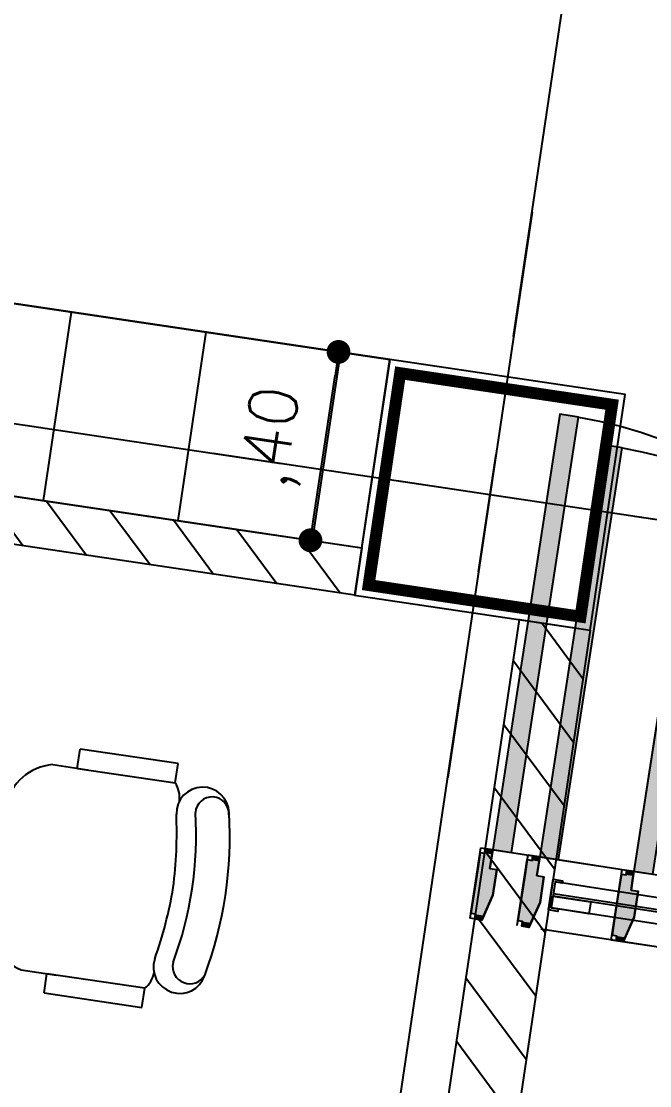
# Model space of a CAD drawing. Header units: millimetres. Extents: x 338 to 506, y 179 to 335.
# Drawn here: x 421.453 to 422.773, y 220.527 to 222.762 of the extents above; entities that cross this region are included whole.
import ezdxf

# ---------------------------------------------------------------- set-up
doc = ezdxf.new("R2010")
doc.units = ezdxf.units.MM
for name, pattern in [('CENTER', [2, 1.25, -0.25, 0.25, -0.25]), ('DASHED2', [0.375, 0.25, -0.125]), ('HIDDEN', [0.375, 0.25, -0.125])]:
    doc.linetypes.add(name, pattern=pattern)
for name, color, linetype in [('A-DOOR', 3, 'Continuous'), ('A-GLAZ', 142, 'Continuous'), ('COLUMNAS', 252, 'Continuous'), ('CUBIERTA', 254, 'Continuous'), ('EJES-COLUMNAS', 3, 'CENTER'), ('EJES_DE_COLUMNA', 255, 'DASHED2'), ('EQUIPAMENTO', 4, 'Continuous'), ('MUROS', 32, 'Continuous'), ('PUPITRES', 8, 'Continuous')]:
    doc.layers.add(name, color=color, linetype=linetype)
doc.styles.add('NOTAS', font='simplex.shx')
doc.styles.get("Standard").update_dxf_attribs({"font": 'ARIALUNI.ttf'})
doc.dimstyles.new('ROMANS', dxfattribs={"dimtxt": 0.1, "dimasz": 0.05, "dimexe": 0.04, "dimexo": 0.5, "dimgap": 0.05, "dimtad": 1, "dimtih": 1, "dimtoh": 1, "dimdec": 4, "dimzin": 5, "dimdsep": 46, "dimtxsty": 'Standard', "dimsah": 1, "dimcen": 0.05, "dimse1": 1, "dimse2": 1, "dimclrd": 7, "dimclre": 7, "dimclrt": 7, "dimadec": 0, "dimazin": 0, "dimtfac": 1, "dimtdec": 4, "dimtix": 1, "dimtmove": 2, "dimatfit": 3, "dimfxl": 1, "dimtolj": 1, "dimarcsym": 0})

# ---------------------------------------------------------------- blocks, each defined once
blk = doc.blocks.new('*X899')
at = {"color": 0}
for p, q in [((42.7745, 69.4377), (42.6245, 69.2877)), ((42.9092, 69.4377), (42.7592, 69.2877)), ((43.0439, 69.4377), (42.8939, 69.2877)), ((43.1786, 69.4377), (43.0286, 69.2877)), ((43.3133, 69.4377), (43.1633, 69.2877)), ((43.448, 69.4377), (43.298, 69.2877)), ((43.5827, 69.4377), (43.4327, 69.2877)), ((43.6704, 69.3907), (43.5674, 69.2877))]:
    blk.add_line(p, q, dxfattribs=at)
blk = doc.blocks.new('*U919')
for p, q in [((0.035, 0.0047), (0.035, 0.7353)), ((0.035, 0.7353), (0.06, 0.7353)), ((0.06, 0.0047), (0.06, 0.7353)), ((0.065, 0.0047), (0.065, 0.7353)), ((0.09, 0.0047), (0.09, 0.7353)), ((0.09, 0.0047), (0.09, 0.7353)), ((0.09, 0.0047), (0.09, 0.7353)), ((0.09, 0.0047), (0.09, 0.7353)), ((0.035, 0.0047), (0.06, 0.0047)), ((0.065, 0.0047), (0.065, 0.0143))]:
    blk.add_line(p, q)
for points in [[(0.095, 0.74), (0.095, 0.72), (0.09, 0.72), (0.09, 0.7353), (0.035, 0.7353), (0.035, 0.72), (0.03, 0.72), (0.03, 0.74)], [(0.035, 0.7353), (0.06, 0.7353), (0.06, 0.655), (0.035, 0.655)], [(0.035, 0.0047), (0.06, 0.0047), (0.06, 0.0806), (0.035, 0.0806)], [(0.095, 0), (0.095, 0.02), (0.09, 0.02), (0.09, 0.0047), (0.035, 0.0047), (0.035, 0.02), (0.03, 0.02), (0.03, 0)]]:
    blk.add_lwpolyline(points, close=True)
blk = doc.blocks.new('*U1300')
at = {"color": 7, "linetype": 'Continuous'}
for p, q in [((1.575, -0.01), (1.575, 0)), ((1.59, 0), (1.59, -0.01)), ((1.575, -0.04), (1.575, -0.01)), ((1.6, -0.01), (1.6, -0.04)), ((1.56, -0.095), (1.56, -0.04)), ((1.6, -0.04), (1.6, -0.095)), ((1.5723, -0.14), (1.56, -0.095)), ((1.6, -0.095), (1.6, -0.14)), ((1.575, -0.15), (1.5723, -0.14)), ((1.59, -0.14), (1.59, -0.15))]:
    blk.add_line(p, q, dxfattribs=at)
at = {"color": 7, "linetype": 'Continuous', "extrusion": (0, 0, -1)}
for points in [[(-1.575, 0), (-1.59, -0.01), (-1.575, -0.01)], [(-1.575, 0), (-1.59, 0), (-1.59, -0.01)], [(-1.575, -0.01), (-1.6, -0.04), (-1.575, -0.04)], [(-1.575, -0.01), (-1.6, -0.01), (-1.6, -0.04)], [(-1.56, -0.04), (-1.6, -0.095), (-1.56, -0.095)], [(-1.56, -0.04), (-1.6, -0.04), (-1.6, -0.095)], [(-1.56, -0.095), (-1.6, -0.14), (-1.5723, -0.14)], [(-1.56, -0.095), (-1.6, -0.095), (-1.6, -0.14)], [(-1.5723, -0.14), (-1.59, -0.15), (-1.575, -0.15)], [(-1.5723, -0.14), (-1.59, -0.14), (-1.59, -0.15)]]:
    blk.add_solid(points, dxfattribs=at)
blk = doc.blocks.new('*U1301')
at = {"color": 7, "linetype": 'Continuous'}
for p, q in [((1.575, -0.01), (1.575, 0)), ((1.59, 0), (1.59, -0.01)), ((1.575, -0.04), (1.575, -0.01)), ((1.6, -0.01), (1.6, -0.04)), ((1.56, -0.095), (1.56, -0.04)), ((1.6, -0.04), (1.6, -0.095)), ((1.5723, -0.14), (1.56, -0.095)), ((1.6, -0.095), (1.6, -0.14)), ((1.575, -0.15), (1.5723, -0.14)), ((1.59, -0.14), (1.59, -0.15))]:
    blk.add_line(p, q, dxfattribs=at)
at = {"color": 7, "linetype": 'Continuous', "extrusion": (0, 0, -1)}
for points in [[(-1.575, 0), (-1.59, -0.01), (-1.575, -0.01)], [(-1.575, 0), (-1.59, 0), (-1.59, -0.01)], [(-1.575, -0.01), (-1.6, -0.04), (-1.575, -0.04)], [(-1.575, -0.01), (-1.6, -0.01), (-1.6, -0.04)], [(-1.56, -0.04), (-1.6, -0.095), (-1.56, -0.095)], [(-1.56, -0.04), (-1.6, -0.04), (-1.6, -0.095)], [(-1.56, -0.095), (-1.6, -0.14), (-1.5723, -0.14)], [(-1.56, -0.095), (-1.6, -0.095), (-1.6, -0.14)], [(-1.5723, -0.14), (-1.59, -0.15), (-1.575, -0.15)], [(-1.5723, -0.14), (-1.59, -0.14), (-1.59, -0.15)]]:
    blk.add_solid(points, dxfattribs=at)
blk = doc.blocks.new('*U1305')
at = {"color": 7, "linetype": 'Continuous'}
for p, q in [((1.535, 0), (1.535, 0.775)), ((1.575, 0.775), (1.575, 0))]:
    blk.add_line(p, q, dxfattribs=at)
at = {"color": 7, "linetype": 'Continuous', "extrusion": (0, 0, -1)}
for points in [[(-1.535, 0.775), (-1.575, 0), (-1.535, 0)], [(-1.535, 0.775), (-1.575, 0.775), (-1.575, 0)]]:
    blk.add_solid(points, dxfattribs=at)
blk = doc.blocks.new('*U1306')
at = {"color": 7, "linetype": 'Continuous'}
for p, q in [((1.875, -0.01), (1.875, 0)), ((1.89, 0), (1.89, -0.01)), ((1.875, -0.04), (1.875, -0.01)), ((1.9, -0.01), (1.9, -0.04)), ((1.86, -0.095), (1.86, -0.04)), ((1.9, -0.04), (1.9, -0.095)), ((1.8723, -0.14), (1.86, -0.095)), ((1.9, -0.095), (1.9, -0.14)), ((1.875, -0.15), (1.8723, -0.14)), ((1.89, -0.14), (1.89, -0.15))]:
    blk.add_line(p, q, dxfattribs=at)
at = {"color": 7, "linetype": 'Continuous', "extrusion": (0, 0, -1)}
for points in [[(-1.875, 0), (-1.89, -0.01), (-1.875, -0.01)], [(-1.875, 0), (-1.89, 0), (-1.89, -0.01)], [(-1.875, -0.01), (-1.9, -0.04), (-1.875, -0.04)], [(-1.875, -0.01), (-1.9, -0.01), (-1.9, -0.04)], [(-1.86, -0.04), (-1.9, -0.095), (-1.86, -0.095)], [(-1.86, -0.04), (-1.9, -0.04), (-1.9, -0.095)], [(-1.86, -0.095), (-1.9, -0.14), (-1.8723, -0.14)], [(-1.86, -0.095), (-1.9, -0.095), (-1.9, -0.14)], [(-1.8723, -0.14), (-1.89, -0.15), (-1.875, -0.15)], [(-1.8723, -0.14), (-1.89, -0.14), (-1.89, -0.15)]]:
    blk.add_solid(points, dxfattribs=at)
blk = doc.blocks.new('*U1307')
at = {"color": 7, "linetype": 'Continuous'}
for p, q in [((1.875, -0.01), (1.875, 0)), ((1.89, 0), (1.89, -0.01)), ((1.875, -0.04), (1.875, -0.01)), ((1.9, -0.01), (1.9, -0.04)), ((1.86, -0.095), (1.86, -0.04)), ((1.9, -0.04), (1.9, -0.095)), ((1.8723, -0.14), (1.86, -0.095)), ((1.9, -0.095), (1.9, -0.14)), ((1.875, -0.15), (1.8723, -0.14)), ((1.89, -0.14), (1.89, -0.15))]:
    blk.add_line(p, q, dxfattribs=at)
at = {"color": 7, "linetype": 'Continuous', "extrusion": (0, 0, -1)}
for points in [[(-1.875, 0), (-1.89, -0.01), (-1.875, -0.01)], [(-1.875, 0), (-1.89, 0), (-1.89, -0.01)], [(-1.875, -0.01), (-1.9, -0.04), (-1.875, -0.04)], [(-1.875, -0.01), (-1.9, -0.01), (-1.9, -0.04)], [(-1.86, -0.04), (-1.9, -0.095), (-1.86, -0.095)], [(-1.86, -0.04), (-1.9, -0.04), (-1.9, -0.095)], [(-1.86, -0.095), (-1.9, -0.14), (-1.8723, -0.14)], [(-1.86, -0.095), (-1.9, -0.095), (-1.9, -0.14)], [(-1.8723, -0.14), (-1.89, -0.15), (-1.875, -0.15)], [(-1.8723, -0.14), (-1.89, -0.14), (-1.89, -0.15)]]:
    blk.add_solid(points, dxfattribs=at)
blk = doc.blocks.new('*U1310')
at = {"color": 7, "linetype": 'Continuous'}
for p, q in [((1.835, 0), (1.835, 0.925)), ((1.875, 0.925), (1.875, 0))]:
    blk.add_line(p, q, dxfattribs=at)
at = {"color": 7, "linetype": 'Continuous', "extrusion": (0, 0, -1)}
for points in [[(-1.835, 0.925), (-1.875, 0), (-1.835, 0)], [(-1.835, 0.925), (-1.875, 0.925), (-1.875, 0)]]:
    blk.add_solid(points, dxfattribs=at)
blk = doc.blocks.new('*U1326')
at = {"color": 7, "linetype": 'Continuous'}
for p, q in [((1.775, -0.01), (1.775, 0)), ((1.79, 0), (1.79, -0.01)), ((1.775, -0.04), (1.775, -0.01)), ((1.8, -0.01), (1.8, -0.04)), ((1.76, -0.095), (1.76, -0.04)), ((1.8, -0.04), (1.8, -0.095)), ((1.7723, -0.14), (1.76, -0.095)), ((1.8, -0.095), (1.8, -0.14)), ((1.775, -0.15), (1.7723, -0.14)), ((1.79, -0.14), (1.79, -0.15))]:
    blk.add_line(p, q, dxfattribs=at)
at = {"color": 7, "linetype": 'Continuous', "extrusion": (0, 0, -1)}
for points in [[(-1.775, 0), (-1.79, -0.01), (-1.775, -0.01)], [(-1.775, 0), (-1.79, 0), (-1.79, -0.01)], [(-1.775, -0.01), (-1.8, -0.04), (-1.775, -0.04)], [(-1.775, -0.01), (-1.8, -0.01), (-1.8, -0.04)], [(-1.76, -0.04), (-1.8, -0.095), (-1.76, -0.095)], [(-1.76, -0.04), (-1.8, -0.04), (-1.8, -0.095)], [(-1.76, -0.095), (-1.8, -0.14), (-1.7723, -0.14)], [(-1.76, -0.095), (-1.8, -0.095), (-1.8, -0.14)], [(-1.7723, -0.14), (-1.79, -0.15), (-1.775, -0.15)], [(-1.7723, -0.14), (-1.79, -0.14), (-1.79, -0.15)]]:
    blk.add_solid(points, dxfattribs=at)
blk = doc.blocks.new('*U1327')
at = {"color": 7, "linetype": 'Continuous'}
for p, q in [((1.775, -0.01), (1.775, 0)), ((1.79, 0), (1.79, -0.01)), ((1.775, -0.04), (1.775, -0.01)), ((1.8, -0.01), (1.8, -0.04)), ((1.76, -0.095), (1.76, -0.04)), ((1.8, -0.04), (1.8, -0.095)), ((1.7723, -0.14), (1.76, -0.095)), ((1.8, -0.095), (1.8, -0.14)), ((1.775, -0.15), (1.7723, -0.14)), ((1.79, -0.14), (1.79, -0.15))]:
    blk.add_line(p, q, dxfattribs=at)
at = {"color": 7, "linetype": 'Continuous', "extrusion": (0, 0, -1)}
for points in [[(-1.775, 0), (-1.79, -0.01), (-1.775, -0.01)], [(-1.775, 0), (-1.79, 0), (-1.79, -0.01)], [(-1.775, -0.01), (-1.8, -0.04), (-1.775, -0.04)], [(-1.775, -0.01), (-1.8, -0.01), (-1.8, -0.04)], [(-1.76, -0.04), (-1.8, -0.095), (-1.76, -0.095)], [(-1.76, -0.04), (-1.8, -0.04), (-1.8, -0.095)], [(-1.76, -0.095), (-1.8, -0.14), (-1.7723, -0.14)], [(-1.76, -0.095), (-1.8, -0.095), (-1.8, -0.14)], [(-1.7723, -0.14), (-1.79, -0.15), (-1.775, -0.15)], [(-1.7723, -0.14), (-1.79, -0.14), (-1.79, -0.15)]]:
    blk.add_solid(points, dxfattribs=at)
blk = doc.blocks.new('*U1330')
at = {"color": 7, "linetype": 'Continuous'}
for p, q in [((1.735, 0), (1.735, 0.875)), ((1.775, 0.875), (1.775, 0))]:
    blk.add_line(p, q, dxfattribs=at)
at = {"color": 7, "linetype": 'Continuous', "extrusion": (0, 0, -1)}
for points in [[(-1.735, 0.875), (-1.775, 0), (-1.735, 0)], [(-1.735, 0.875), (-1.775, 0.875), (-1.775, 0)]]:
    blk.add_solid(points, dxfattribs=at)
blk = doc.blocks.new('*U920')
for points in [[(1.835, 0), (1.835, 0.925), (1.875, 0.925), (1.875, 0)], [(1.735, 0), (1.735, 0.875), (1.775, 0.875), (1.775, 0)], [(1.535, 0), (1.535, 0.775), (1.575, 0.775), (1.575, 0)], [(1.6, -0.01), (1.59, -0.01), (1.59, 0), (1.575, 0), (1.575, -0.04), (1.56, -0.04), (1.56, -0.095), (1.575, -0.15), (1.59, -0.15), (1.59, -0.14), (1.6, -0.14)], [(1.6, -0.01), (1.59, -0.01), (1.59, 0), (1.575, 0), (1.575, -0.04), (1.56, -0.04), (1.56, -0.095), (1.575, -0.15), (1.59, -0.15), (1.59, -0.14), (1.6, -0.14)], [(1.8, -0.01), (1.79, -0.01), (1.79, 0), (1.775, 0), (1.775, -0.04), (1.76, -0.04), (1.76, -0.095), (1.775, -0.15), (1.79, -0.15), (1.79, -0.14), (1.8, -0.14)], [(1.8, -0.01), (1.79, -0.01), (1.79, 0), (1.775, 0), (1.775, -0.04), (1.76, -0.04), (1.76, -0.095), (1.775, -0.15), (1.79, -0.15), (1.79, -0.14), (1.8, -0.14)], [(1.9, -0.01), (1.89, -0.01), (1.89, 0), (1.875, 0), (1.875, -0.04), (1.86, -0.04), (1.86, -0.095), (1.875, -0.15), (1.89, -0.15), (1.89, -0.14), (1.9, -0.14)], [(1.9, -0.01), (1.89, -0.01), (1.89, 0), (1.875, 0), (1.875, -0.04), (1.86, -0.04), (1.86, -0.095), (1.875, -0.15), (1.89, -0.15), (1.89, -0.14), (1.9, -0.14)]]:
    blk.add_lwpolyline(points, close=True)
at = {"color": 251, "linetype": 'HIDDEN'}
for points in [[(0, -0.15), (1.6, -0.15), (1.6, 0), (0, 0)], [(0, -0.15), (1.9, -0.15), (1.9, 0), (0, 0)], [(0, -0.15), (1.8, -0.15), (1.8, 0), (0, 0)]]:
    blk.add_lwpolyline(points, close=True, dxfattribs=at)
for centre, radius, start, end in [((1.845, 0.0296), 0.8955, 90.6398, 181.8922), ((1.745, 0.0295), 0.8455, 90.6777, 182.0024)]:
    blk.add_arc(centre, radius, start, end, dxfattribs=at)
at = {"color": 7, "linetype": 'Continuous'}
for name in ['*U1310', '*U1330', '*U1305', '*U1300', '*U1301', '*U1326', '*U1327', '*U1306', '*U1307']:
    blk.add_blockref(name, (0, 0), dxfattribs=at)
blk = doc.blocks.new('*X674')
at = {"color": 0}
for p, q in [((-0.4282, -2.8613), (-0.5, -2.9331)), ((-0.4, -2.9678), (-0.5, -3.0678)), ((-0.4, -3.1025), (-0.5, -3.2025)), ((-0.4, -3.2372), (-0.5, -3.3372)), ((-0.4, -3.3719), (-0.5, -3.4719)), ((-0.4, -3.5066), (-0.5, -3.6066)), ((-0.4, -3.6413), (-0.5, -3.7413)), ((-0.4, -3.776), (-0.5, -3.876)), ((-0.4, -3.9107), (-0.5, -4.0107)), ((-0.4, -4.0454), (-0.5, -4.1454)), ((-0.4, -4.1801), (-0.5, -4.2801)), ((-0.4, -4.3148), (-0.5, -4.4148)), ((-0.4, -4.4495), (-0.5, -4.5495))]:
    blk.add_line(p, q, dxfattribs=at)
blk = doc.blocks.new('_DOT')
at = {"color": 0, "linetype": 'ByBlock'}
blk.add_line((-0.5, 0), (-1, 0), dxfattribs=at)
at = {"color": 0, "linetype": 'ByBlock', "const_width": 0.5}
blk.add_lwpolyline([(-0.25, 0, 1), (0.25, 0, 1)], format="xyb", close=True, dxfattribs=at)
blk = doc.blocks.new('*U1045')
at = {"layer": 'MUROS', "color": 7, "style": 'NOTAS'}
blk.add_text(',40', height=0.1, dxfattribs=at).set_placement((-0.3048, -4.4022))
blk = doc.blocks.new('*D675')
at = {"layer": 'DEFPOINTS', "color": 0, "transparency": 16777216}
for p in [(0, -4.4712), (-0.4, -4.58), (0, -4.58)]:
    blk.add_point(p, dxfattribs=at)
at = {"layer": 'MUROS', "color": 7, "transparency": 16777216}
blk.add_line((-0.35, -4.4712), (-0.05, -4.4712), dxfattribs=at)
at = {"transparency": 16777216}
blk.add_blockref('*U1045', (0, 0), dxfattribs=at)
at = {"layer": 'MUROS', "color": 7, "transparency": 16777216, "xscale": 0.05, "yscale": 0.05, "zscale": 0.05, "rotation": 180}
blk.add_blockref('_DOT', (-0.4, -4.4712), dxfattribs=at)
at = {"layer": 'MUROS', "color": 7, "transparency": 16777216, "xscale": 0.05, "yscale": 0.05, "zscale": 0.05}
blk.add_blockref('_DOT', (0, -4.4712), dxfattribs=at)
blk = doc.blocks.new('*X994')
at = {"color": 0}
for p, q in [((44.1704, 70.4641), (43.7704, 70.4641)), ((44.1704, 70.1784), (43.7704, 70.1784)), ((44.1704, 69.8926), (43.7704, 69.8926))]:
    blk.add_line(p, q, dxfattribs=at)
blk = doc.blocks.new('SILLA-AULA')
at = {"layer": 'PUPITRES'}
for p, q in [((-0.3089, 0.1635), (-0.3089, 0.0888)), ((0.1271, 0.1618), (0.1271, 0.0881)), ((-0.3498, 0.1091), (-0.3498, -0.0987)), ((-0.3498, 0.1091), (-0.3089, 0.1091)), ((-0.3089, -0.0987), (-0.3089, 0.1091)), ((0.1269, 0.1096), (0.168, 0.1096)), ((0.1271, 0.1088), (0.1271, -0.0982)), ((0.168, -0.0982), (0.168, 0.1096)), ((-0.3498, -0.0987), (-0.3089, -0.0987)), ((0.1271, -0.0982), (0.168, -0.0982))]:
    blk.add_line(p, q, dxfattribs=at)
for centre, radius, start, end in [((-0.2016, 0.1365), 0.1106, 94.0766, 165.8334), ((-0.0911, -1.4149), 1.6658, 85.9234, 94.0766), ((0.0195, 0.1365), 0.1106, 13.2566, 85.9234), ((-0.2542, -0.1649), 0.0553, 80.2478, 260.1012), ((-0.2715, -0.0584), 0.0549, 227.1618, 267.5717), ((-0.0727, 0.7859), 0.9127, 259.1286, 268.8433), ((-0.1095, 0.7859), 0.9127, 271.1567, 280.8714), ((0.072, -0.1649), 0.0553, 279.8988, 99.7522), ((0.0898, -0.0579), 0.0549, 270.7226, 312.8382), ((-0.2498, -0.1856), 0.0362, 85.0872, 250.3213), ((-0.0876, 0.6001), 0.7663, 258.0112, 281.9888), ((0.0746, -0.1846), 0.0352, 274.9128, 94.9128), ((-0.0911, 0.5988), 0.8362, 258.0899, 281.9101)]:
    blk.add_arc(centre, radius, start, end, dxfattribs=at)
blk = doc.blocks.new('*U152')
at = {"layer": 'MUROS'}
blk.add_blockref('SILLA-AULA', (3.02485, -1.02539), dxfattribs=at)
blk = doc.blocks.new('*U153')
at = {"layer": 'MUROS', "color": 0, "linetype": 'ByBlock'}
blk.add_blockref('*U152', (0, -4.2), dxfattribs=at)
blk = doc.blocks.new('*U154')
at = {"layer": 'MUROS'}
blk.add_blockref('*U153', (3.31529, 5.63845), dxfattribs=at)
blk = doc.blocks.new('EJES_ESTRUCTURALES')
at = {"layer": 'EJES_DE_COLUMNA', "color": 9, "linetype": 'CENTER'}
for p, q in [((675.14128, 131.2663), (675.14128, 199.7363)), ((661.47768, 164.82297), (759.37077, 164.82297))]:
    blk.add_line(p, q, dxfattribs=at)
blk = doc.blocks.new('COLUMNAS')
at = {"layer": 'COLUMNAS', "color": 6}
blk.add_lwpolyline([(-602.8912, 188.906), (-603.3912, 188.906), (-603.3912, 188.406), (-602.8912, 188.406), (-602.8912, 188.906)], dxfattribs=at)
at = {"layer": 'COLUMNAS', "color": 6, "const_width": 0.025}
blk.add_lwpolyline([(-603.3662, 188.4301), (-602.9162, 188.4301), (-602.9162, 188.8801), (-603.3662, 188.8801)], close=True, dxfattribs=at)
at = {"layer": 'EJES-COLUMNAS'}
for p, q in [((-603.1412, 188.0438), (-603.1412, 189.2438)), ((-603.1412, 188.0438), (-603.1412, 189.2438)), ((-602.5412, 188.656), (-603.7412, 188.656))]:
    blk.add_line(p, q, dxfattribs=at)
blk = doc.blocks.new('BANCA-CONCRETO_40')
blk.add_line((0, 0), (0, -4.58))
at = {"layer": 'MUROS'}
blk.add_lwpolyline([(-0.5, 0), (-0.4, 0), (-0.4, -4.33), (-0.4, -4.33), (-0.4, -4.48), (-0.4, -4.48), (-0.4, -4.58), (-0.5, -4.58), (-0.5, 0)], dxfattribs=at)
at = {"layer": 'MUROS', "linetype": 'Continuous'}
blk.add_blockref('*X674', (0, 0), dxfattribs=at)
at = {"layer": 'MUROS'}
dim = blk.add_linear_dim(base=(0, -4.47121), p1=(-0.4, -4.58), p2=(0, -4.58), dimstyle='ROMANS', dxfattribs=at)
dim.commit()
dim.dimension.update_dxf_attribs({"geometry": '*D675', "text_midpoint": (-0.2, -4.36168)})
blk = doc.blocks.new('A$C7152A42C')
at = {"layer": 'EQUIPAMENTO'}
blk.add_lwpolyline([(44.1704, 74.36772), (43.7704, 74.36772), (43.7704, 69.78772), (44.1704, 69.78772)], close=True, dxfattribs=at)
at = {"layer": 'MUROS'}
blk.add_lwpolyline([(36.6568, 69.28772), (36.6568, 69.43772), (43.67041, 69.43772), (43.67041, 69.28772), (36.6568, 69.28772)], dxfattribs=at)
at = {"layer": 'A-DOOR', "extrusion": (-2.33163e-06, -0.000958086, 1), "xscale": -1, "rotation": 269.7211295570403}
blk.add_blockref('*U920', (43.1754, 67.54719, -0.06648), dxfattribs=at)
at = {"layer": 'A-GLAZ', "extrusion": (-2.33163e-06, -0.000958086, 1), "rotation": 359.7211279969163}
blk.add_blockref('*U919', (43.04277, 68.54784, -0.06648), dxfattribs=at)
at = {"layer": 'CUBIERTA'}
blk.add_blockref('COLUMNAS', (647.06158, -119.11823), dxfattribs=at)
at = {"layer": 'EJES_DE_COLUMNA'}
blk.add_blockref('EJES_ESTRUCTURALES', (-631.22088, -95.28525), dxfattribs=at)
at = {"layer": 'EQUIPAMENTO', "linetype": 'Continuous'}
blk.add_blockref('*X994', (0, 0), dxfattribs=at)
at = {"layer": 'MUROS', "linetype": 'Continuous'}
blk.add_blockref('*X899', (0, 0), dxfattribs=at)
at = {"layer": 'MUROS'}
for name, p in [('*U154', (36.75745, 69.78772)), ('BANCA-CONCRETO_40', (44.1704, 74.36772))]:
    blk.add_blockref(name, p, dxfattribs=at)

msp = doc.modelspace()

# ---------------------------------------------------------------- block references
at = {"layer": 'MUROS', "color": 32, "rotation": 81.53046525965426}
msp.add_blockref('A$C7152A42C', (484.7482, 168.0844), dxfattribs=at)

doc.saveas('drawing.dxf')
